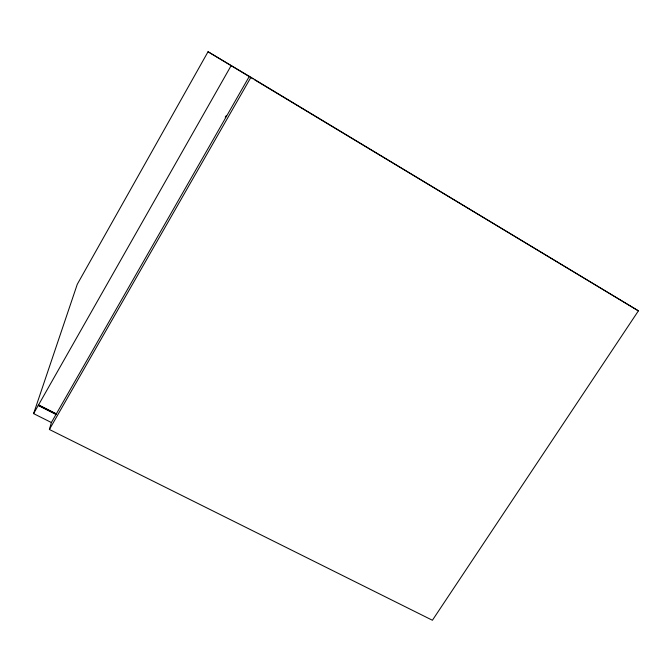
<?xml version="1.0" encoding="UTF-8"?>
<svg xmlns="http://www.w3.org/2000/svg" width="672" height="672" viewBox="0 0 672 672"><rect width="100%" height="100%" fill="white"/><g stroke="black" fill="none" stroke-linecap="round" stroke-linejoin="round"><path stroke-width="1.01" d="M249.329 76.356L638.4 310.85L432.407 620.256L49.4 429.492L51.383 422.52L249.329 76.356L208.043 51.744L77.272 284.29L33.6 413.624L51.383 422.52M33.6 413.624L231.244 65.453M49.4 429.492L250.925 77.297M225.196 117.104L226.472 115.441M38.296 405.292L56.053 414.364L38.254 405.426M638.4 310.85L254.772 79.901M208.043 51.744L252.974 78.817M56.272 413.902L38.489 404.964L56.272 413.902"/></g></svg>
